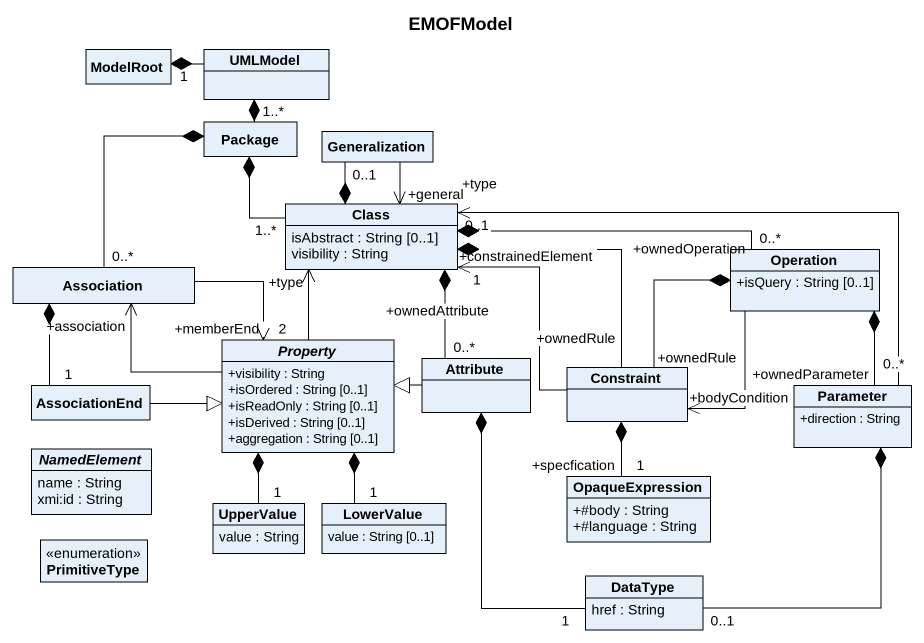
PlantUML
@startuml
title EMOFModel
hide circle
hide empty members
skinparam classAttributeIconSize 0
class ModelRoot
class UMLModel
class "Package" as Package_
class Generalization
class "Class" as Class_ {
  isAbstract : String [0..1]
  visibility : String
}
class Association
class Operation {
  +isQuery : String [0..1]
}
abstract class Property {
  +visibility : String
  +isOrdered : String [0..1]
  +isReadOnly : String [0..1]
  +isDerived : String [0..1]
  +aggregation : String [0..1]
}
class AssociationEnd
class Attribute
class Constraint
class Parameter {
  +direction : String
}
abstract class NamedElement {
  name : String
  xmi:id : String
}
class UpperValue {
  value : String
}
class LowerValue {
  value : String [0..1]
}
class OpaqueExpression {
  +#body : String
  +#language : String
}
enum PrimitiveType
class DataType {
  href : String
}
ModelRoot *-right- "1" UMLModel
UMLModel *-- "1..*" Package_
Package_ *-- "1..*" Class_
Package_ *-- "0..*" Association
Generalization --> "+general" Class_
Class_ *-up- "0..1" Generalization
Class_ *-right- "+ownedOperation\n0..*" Operation
Class_ *-- "+ownedAttribute\n0..*" Attribute
Class_ *-- "+ownedRule" Constraint
Association -right-> "+memberEnd\n2" Property
Association *-- "1" AssociationEnd
Operation --> "+bodyCondition" Constraint
Operation *-- "+ownedRule" Constraint
Operation *-- "+ownedParameter\n0..*" Parameter
Property -up-> "+type" Class_
Property -left-> "+association" Association
Property *-- "1" UpperValue
Property *-- "1" LowerValue
AssociationEnd -right-|> Property
Attribute -left-|> Property
Attribute *-- "1" DataType
Constraint -up-> "+constrainedElement\n1" Class_
Constraint *-- "+specfication\n1" OpaqueExpression
Parameter -left-> "+type\n0..1" Class_
Parameter *-- "0..1" DataType
@enduml
